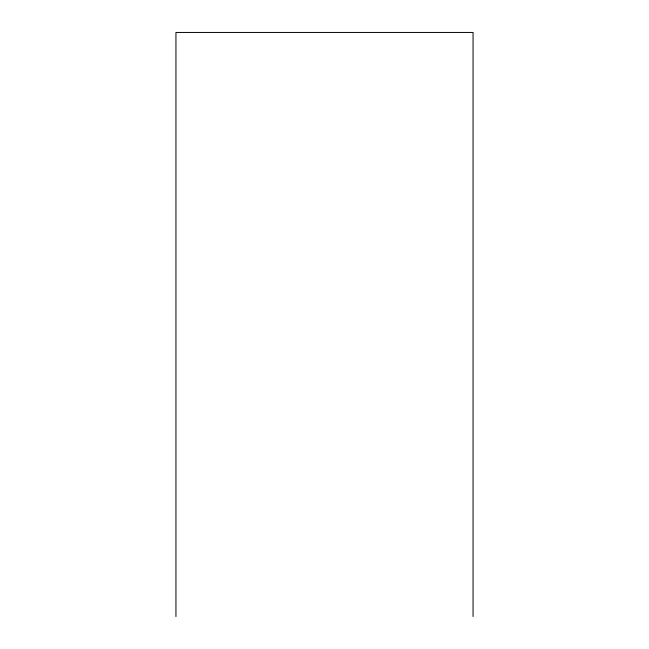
<?xml version="1.0" encoding="UTF-8"?>
<svg xmlns="http://www.w3.org/2000/svg" width="649" height="649" viewBox="0 0 649 649"><rect width="100%" height="100%" fill="white"/><g stroke="black" fill="none" stroke-linecap="round" stroke-linejoin="round"><path stroke-width="0.97" d="M473.056 616.55L473.056 32.45L175.944 32.45L175.944 616.55"/></g></svg>
